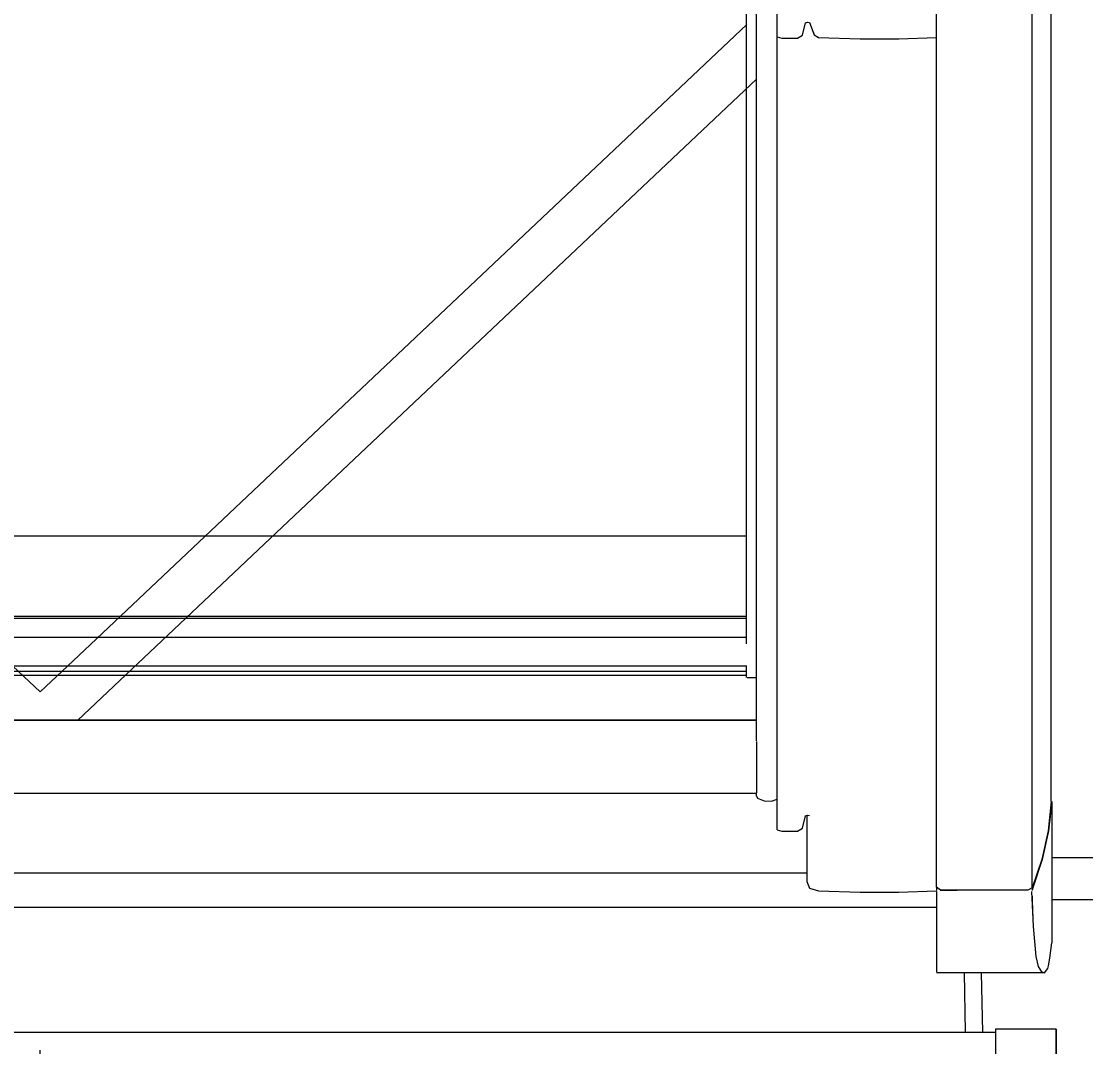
# Model space of a CAD drawing. Header units: metres. Extents: x -3 to 171, y -23 to 41.
# Drawn here: x 1.4789 to 1.9269, y -12.0487 to -11.6173 of the extents above; entities that cross this region are included whole.
import ezdxf

# ---------------------------------------------------------------- set-up
doc = ezdxf.new("R2010")
doc.units = ezdxf.units.M
doc.header["$MEASUREMENT"] = 0
doc.set_wipeout_variables(frame=1)
doc.linetypes.add('Achse', pattern=[0.004, 0.002, -0.001, 0, -0.001])
doc.linetypes.add('Wipeout_Contour', pattern=[1, 0, -1])
doc.layers.add('6._Dach PP STG1_1_000 Achsraster', color=7, linetype='Continuous')
doc.layers.add('6._Dach PP STG1_1_325 Dachfenster', color=7, linetype='Continuous')
doc.styles.add('ERSTELLTER_STIL_2', font='')
doc.styles.get('ERSTELLTER_STIL_2').set_extended_font_data('Eurostile')

msp = doc.modelspace()

# ---------------------------------------------------------------- linework, layer by layer
at = {"layer": '6._Dach PP STG1_1_000 Achsraster', "color": 5, "linetype": 'Achse', "lineweight": 0, "ltscale": 1000}
msp.add_line((-1.5, -12), (21, -12), dxfattribs=at)
at = {"layer": '6._Dach PP STG1_1_325 Dachfenster', "color": 7, "linetype": 'Continuous', "lineweight": 13, "ltscale": 1000}
msp.add_line((1.48685, -13.71906), (1.48685, -11.78845), dxfattribs=at)

# ---------------------------------------------------------------- texts
at = {"layer": '6._Dach PP STG1_1_325 Dachfenster', "color": 7, "linetype": 'Continuous', "lineweight": 13, "insert": (1.2986, -11.86422), "char_height": 0.075, "attachment_point": 7, "style": 'ERSTELLTER_STIL_2'}
msp.add_mtext('\\A1;{\\pql;\\pt0;\\fEurostile|b0|i0|c0|p0;\\W1.000000;PH 115\\fEurostile|b0|i0|c0|p0;\\W1.000000;\\A1{\\H.66x;\\S^  ;}\\fEurostile|b0|i0|c0|p0;\\W1.000000;\\fEurostile|b0|i0|c0|p0;\\W1.000000;}', dxfattribs=at)

# ---------------------------------------------------------------- wipeouts: each hides what was drawn before it
at = {"color": 254, "linetype": 'Wipeout_Contour', "lineweight": 0, "ltscale": 58.608075}
msp.add_wipeout([(1.90435, -11.41026), (1.90435, -11.98193), (1.90835, -11.96998), (1.90835, -11.39838), (1.90455, -11.40974)], dxfattribs=at).dxf.layer = '6._Dach PP STG1_1_325 Dachfenster'
at = {"color": 254, "linetype": 'Wipeout_Contour', "lineweight": 0, "ltscale": 72.553433}
msp.add_wipeout([(1.78835, -11.94215), (1.78825, -11.94328), (1.78875, -11.94413), (1.78875, -11.44018), (1.78825, -11.44018), (1.78825, -11.92003)], dxfattribs=at).dxf.layer = '6._Dach PP STG1_1_325 Dachfenster'
at = {"color": 254, "linetype": 'Wipeout_Contour', "lineweight": 0, "ltscale": 46.723974}
msp.add_wipeout([(1.80895, -11.61787), (1.80975, -11.61759), (1.80975, -11.44018), (1.80895, -11.44018)], dxfattribs=at).dxf.layer = '6._Dach PP STG1_1_325 Dachfenster'
at = {"color": 254, "linetype": 'Wipeout_Contour', "lineweight": 0, "ltscale": 58.152241}
msp.add_wipeout([(1.86405, -11.44018), (1.84815, -11.44018), (1.84815, -11.62459), (1.86405, -11.62407), (1.86405, -11.49693)], dxfattribs=at).dxf.layer = '6._Dach PP STG1_1_325 Dachfenster'
at = {"color": 254, "linetype": 'Wipeout_Contour', "lineweight": 0, "ltscale": 48.332778}
msp.add_wipeout([(1.92685, -11.91012), (1.91235, -11.91012), (1.91235, -11.92815), (1.92685, -11.92815)], dxfattribs=at).dxf.layer = '6._Dach PP STG1_1_325 Dachfenster'
at = {"color": 254, "linetype": 'Wipeout_Contour', "lineweight": 0, "ltscale": 48.599217}
msp.add_wipeout([(1.91255, -11.98698), (1.92685, -11.98698), (1.92685, -11.98641), (1.91255, -11.98641)], dxfattribs=at).dxf.layer = '6._Dach PP STG1_1_325 Dachfenster'
at = {"color": 254, "linetype": 'Wipeout_Contour', "lineweight": 0, "ltscale": 36.103195}
msp.add_wipeout([(1.883, -12.0176), (1.88355, -12.04256), (1.88311, -12.0176)], dxfattribs=at).dxf.layer = '6._Dach PP STG1_1_325 Dachfenster'
at = {"color": 254, "linetype": 'Wipeout_Contour', "lineweight": 0, "ltscale": 48.878721}
msp.add_wipeout([(1.92685, -12.04624), (1.91449, -12.04624), (1.91449, -12.06837), (1.92685, -12.06837)], dxfattribs=at).dxf.layer = '6._Dach PP STG1_1_325 Dachfenster'

# ---------------------------------------------------------------- next in the draw order: wipeouts: each hides what was drawn before it
at = {"color": 254, "linetype": 'Wipeout_Contour', "lineweight": 0, "ltscale": 103.182072}
msp.add_wipeout([(1.91235, -11.37525), (1.91235, -11.91012), (1.92685, -11.91012), (1.92685, -11.29204), (1.91448, -11.29204), (1.91445, -11.34033), (1.91445, -11.3563), (1.91315, -11.37021), (1.91255, -11.37336)], dxfattribs=at).dxf.layer = '6._Dach PP STG1_1_325 Dachfenster'
at = {"color": 254, "linetype": 'Wipeout_Contour', "lineweight": 0, "ltscale": 47.425487}
msp.add_wipeout([(1.86405, -11.411), (1.86405, -11.98163), (1.86575, -11.98289), (1.86575, -11.411)], dxfattribs=at).dxf.layer = '6._Dach PP STG1_1_325 Dachfenster'
at = {"color": 254, "linetype": 'Wipeout_Contour', "lineweight": 0, "ltscale": 47.361548}
msp.add_wipeout([(1.78875, -11.44018), (1.78875, -11.94413), (1.79155, -11.94526), (1.79155, -11.44018)], dxfattribs=at).dxf.layer = '6._Dach PP STG1_1_325 Dachfenster'
at = {"color": 254, "linetype": 'Wipeout_Contour', "lineweight": 0, "ltscale": 46.702258}
msp.add_wipeout([(1.80895, -11.44018), (1.80765, -11.44018), (1.80765, -11.62303), (1.80895, -11.61787)], dxfattribs=at).dxf.layer = '6._Dach PP STG1_1_325 Dachfenster'
at = {"color": 254, "linetype": 'Wipeout_Contour', "lineweight": 0, "ltscale": 48.37963}
msp.add_wipeout([(1.92685, -11.92815), (1.91235, -11.92815), (1.91235, -11.93395), (1.92685, -11.93395)], dxfattribs=at).dxf.layer = '6._Dach PP STG1_1_325 Dachfenster'
at = {"color": 254, "linetype": 'Wipeout_Contour', "lineweight": 0, "ltscale": 97.044441}
msp.add_wipeout([(1.09759, -12.04256), (1.87611, -12.04256), (1.87573, -12.0176), (1.86405, -12.0176), (1.86405, -11.98995), (1.10965, -11.98995), (1.10965, -12.0176), (1.09798, -12.0176)], dxfattribs=at).dxf.layer = '6._Dach PP STG1_1_325 Dachfenster'
at = {"color": 254, "linetype": 'Wipeout_Contour', "lineweight": 0, "ltscale": 48.800811}
msp.add_wipeout([(1.88423, -12.0176), (1.88361, -12.0176), (1.88373, -12.04256), (1.88486, -12.04256)], dxfattribs=at).dxf.layer = '6._Dach PP STG1_1_325 Dachfenster'

# ---------------------------------------------------------------- next in the draw order: wipeouts: each hides what was drawn before it
at = {"color": 254, "linetype": 'Wipeout_Contour', "lineweight": 0, "ltscale": 47.44166}
msp.add_wipeout([(1.86575, -11.411), (1.86575, -11.98289), (1.90255, -11.98289), (1.90255, -11.411)], dxfattribs=at).dxf.layer = '6._Dach PP STG1_1_325 Dachfenster'
at = {"color": 254, "linetype": 'Wipeout_Contour', "lineweight": 0, "ltscale": 47.366606}
msp.add_wipeout([(1.79155, -11.44018), (1.79155, -11.94526), (1.79465, -11.94533), (1.79465, -11.44018)], dxfattribs=at).dxf.layer = '6._Dach PP STG1_1_325 Dachfenster'
at = {"color": 254, "linetype": 'Wipeout_Contour', "lineweight": 0, "ltscale": 46.734304}
msp.add_wipeout([(1.80555, -11.44018), (1.79895, -11.44018), (1.79895, -11.6243), (1.80555, -11.6243)], dxfattribs=at).dxf.layer = '6._Dach PP STG1_1_325 Dachfenster'
at = {"color": 254, "linetype": 'Wipeout_Contour', "lineweight": 0, "ltscale": 46.704481}
msp.add_wipeout([(1.81055, -11.6178), (1.81255, -11.62296), (1.81255, -11.44018), (1.81055, -11.44018)], dxfattribs=at).dxf.layer = '6._Dach PP STG1_1_325 Dachfenster'
at = {"color": 254, "linetype": 'Wipeout_Contour', "lineweight": 0, "ltscale": 48.088889}
msp.add_wipeout([(1.18545, -11.91139), (1.18545, -11.91683), (1.78825, -11.91683), (1.78825, -11.91139)], dxfattribs=at).dxf.layer = '6._Dach PP STG1_1_325 Dachfenster'
at = {"color": 254, "linetype": 'Wipeout_Contour', "lineweight": 0, "ltscale": 48.130096}
msp.add_wipeout([(1.18535, -11.922), (1.18535, -11.92702), (1.78835, -11.92702), (1.78835, -11.922)], dxfattribs=at).dxf.layer = '6._Dach PP STG1_1_325 Dachfenster'
at = {"color": 254, "linetype": 'Wipeout_Contour', "lineweight": 0, "ltscale": 72.70503}
msp.add_wipeout([(1.91235, -11.94541), (1.91255, -11.95309), (1.91255, -11.9693), (1.92685, -11.9693), (1.92685, -11.93395), (1.91235, -11.93395)], dxfattribs=at).dxf.layer = '6._Dach PP STG1_1_325 Dachfenster'
at = {"color": 254, "linetype": 'Wipeout_Contour', "lineweight": 0, "ltscale": 184.40656}
msp.add_wipeout([(1.88423, -12.0176), (1.88486, -12.04256), (1.88885, -12.04256), (1.88885, -12.04136), (1.91449, -12.04136), (1.91449, -12.04348), (1.91449, -12.04624), (1.92685, -12.04624), (1.92685, -11.98698), (1.91255, -11.98698), (1.91255, -12.00497), (1.91179, -12.01147), (1.91125, -12.01464), (1.91086, -12.01575), (1.90955, -12.0176)], dxfattribs=at).dxf.layer = '6._Dach PP STG1_1_325 Dachfenster'

# ---------------------------------------------------------------- next in the draw order: wipeouts: each hides what was drawn before it
at = {"color": 254, "linetype": 'Wipeout_Contour', "lineweight": 0, "ltscale": 58.546616}
msp.add_wipeout([(1.90835, -11.96998), (1.91105, -11.95781), (1.91105, -11.38652), (1.90855, -11.39779), (1.90835, -11.39838)], dxfattribs=at).dxf.layer = '6._Dach PP STG1_1_325 Dachfenster'
at = {"color": 254, "linetype": 'Wipeout_Contour', "lineweight": 0, "ltscale": 69.499567}
msp.add_wipeout([(1.90402, -11.411), (1.90255, -11.411), (1.90255, -11.98289), (1.90435, -11.98193), (1.90435, -11.41026), (1.9041, -11.41092)], dxfattribs=at).dxf.layer = '6._Dach PP STG1_1_325 Dachfenster'
at = {"color": 254, "linetype": 'Wipeout_Contour', "lineweight": 0, "ltscale": 46.728484}
msp.add_wipeout([(1.79705, -11.62381), (1.79895, -11.6243), (1.79895, -11.44018), (1.79705, -11.44018)], dxfattribs=at).dxf.layer = '6._Dach PP STG1_1_325 Dachfenster'
at = {"color": 254, "linetype": 'Wipeout_Contour', "lineweight": 0, "ltscale": 46.7288}
msp.add_wipeout([(1.80555, -11.6243), (1.80765, -11.62303), (1.80765, -11.44018), (1.80555, -11.44018)], dxfattribs=at).dxf.layer = '6._Dach PP STG1_1_325 Dachfenster'
at = {"color": 254, "linetype": 'Wipeout_Contour', "lineweight": 0, "ltscale": 46.744445}
msp.add_wipeout([(1.81435, -11.62402), (1.83195, -11.62459), (1.83195, -11.44018), (1.81435, -11.44018)], dxfattribs=at).dxf.layer = '6._Dach PP STG1_1_325 Dachfenster'
at = {"color": 254, "linetype": 'Wipeout_Contour', "lineweight": 0, "ltscale": 36.290971}
msp.add_wipeout([(1.78825, -11.64166), (1.50273, -11.91132), (1.78825, -11.91132)], dxfattribs=at).dxf.layer = '6._Dach PP STG1_1_325 Dachfenster'
at = {"color": 254, "linetype": 'Wipeout_Contour', "lineweight": 0, "ltscale": 48.103693}
msp.add_wipeout([(1.18545, -11.91754), (1.18545, -11.91818), (1.78825, -11.91818), (1.78825, -11.91754)], dxfattribs=at).dxf.layer = '6._Dach PP STG1_1_325 Dachfenster'
at = {"color": 254, "linetype": 'Wipeout_Contour', "lineweight": 0, "ltscale": 48.651319}
msp.add_wipeout([(1.86405, -12.01069), (1.90589, -12.01069), (1.90468, -11.99817), (1.86405, -11.99817)], dxfattribs=at).dxf.layer = '6._Dach PP STG1_1_325 Dachfenster'
at = {"color": 254, "linetype": 'Wipeout_Contour', "lineweight": 0, "ltscale": 48.745195}
msp.add_wipeout([(1.87573, -12.0176), (1.87611, -12.04256), (1.88355, -12.04256), (1.883, -12.0176)], dxfattribs=at).dxf.layer = '6._Dach PP STG1_1_325 Dachfenster'
at = {"color": 254, "linetype": 'Wipeout_Contour', "lineweight": 0, "ltscale": 48.818437}
msp.add_wipeout([(1.88885, -12.04136), (1.88885, -12.04871), (1.91448, -12.04871), (1.91449, -12.04136)], dxfattribs=at).dxf.layer = '6._Dach PP STG1_1_325 Dachfenster'

# ---------------------------------------------------------------- next in the draw order: linework, layer by layer
at = {"layer": '6._Dach PP STG1_1_325 Dachfenster', "color": 7, "linetype": 'Continuous', "lineweight": 13, "ltscale": 1000, "flags": 128}
for points in [[(1.91449, -12.04136), (1.91448, -12.04871), (1.91447, -12.05748), (1.91446, -12.0678), (1.91445, -12.07098), (1.9135, -12.07961), (1.91315, -12.08318), (1.91124, -12.09276), (1.91055, -12.09654), (1.90757, -12.10691), (1.90645, -12.11157), (1.90569, -12.11348), (1.90361, -12.12034), (1.90229, -12.12692), (1.89855, -12.15704), (1.89647, -12.1849), (1.89604, -12.21028), (1.89732, -12.23277), (1.90021, -12.25214), (1.90471, -12.26813)], [(1.91449, -12.04348), (1.91449, -12.04136)], [(1.91449, -12.13498), (1.91449, -12.04348)]]:
    msp.add_lwpolyline(points, dxfattribs=at)

# ---------------------------------------------------------------- next in the draw order: wipeouts: each hides what was drawn before it
at = {"color": 254, "linetype": 'Wipeout_Contour', "lineweight": 0, "ltscale": 58.470592}
msp.add_wipeout([(1.91125, -11.38562), (1.91105, -11.38652), (1.91105, -11.95781), (1.91235, -11.94556), (1.91235, -11.37525)], dxfattribs=at).dxf.layer = '6._Dach PP STG1_1_325 Dachfenster'
at = {"color": 254, "linetype": 'Wipeout_Contour', "lineweight": 0, "ltscale": 93.620274}
msp.add_wipeout([(1.18545, -11.64166), (1.47098, -11.91132), (1.50273, -11.91132), (1.78825, -11.64166), (1.78825, -11.61692), (1.60111, -11.44018), (1.37259, -11.44018), (1.18545, -11.61692)], dxfattribs=at).dxf.layer = '6._Dach PP STG1_1_325 Dachfenster'
at = {"color": 254, "linetype": 'Wipeout_Contour', "lineweight": 0, "ltscale": 47.366044}
msp.add_wipeout([(1.79465, -11.94533), (1.79705, -11.94451), (1.79705, -11.44018), (1.79465, -11.44018)], dxfattribs=at).dxf.layer = '6._Dach PP STG1_1_325 Dachfenster'
at = {"color": 254, "linetype": 'Wipeout_Contour', "lineweight": 0, "ltscale": 46.72481}
msp.add_wipeout([(1.80975, -11.61759), (1.81055, -11.6178), (1.81055, -11.44018), (1.80975, -11.44018)], dxfattribs=at).dxf.layer = '6._Dach PP STG1_1_325 Dachfenster'
at = {"color": 254, "linetype": 'Wipeout_Contour', "lineweight": 0, "ltscale": 46.758616}
msp.add_wipeout([(1.84815, -11.44018), (1.83195, -11.44018), (1.83195, -11.62459), (1.84815, -11.62459)], dxfattribs=at).dxf.layer = '6._Dach PP STG1_1_325 Dachfenster'
at = {"color": 254, "linetype": 'Wipeout_Contour', "lineweight": 0, "ltscale": 84.197785}
msp.add_wipeout([(1.18535, -11.92029), (1.18535, -11.92115), (1.78835, -11.92115), (1.78835, -11.92029), (1.78825, -11.91924), (1.18545, -11.91924), (1.18545, -11.92003)], dxfattribs=at).dxf.layer = '6._Dach PP STG1_1_325 Dachfenster'
at = {"color": 254, "linetype": 'Wipeout_Contour', "lineweight": 0, "ltscale": 48.683825}
msp.add_wipeout([(1.86405, -12.01069), (1.86405, -12.0149), (1.90685, -12.0149), (1.90589, -12.01069)], dxfattribs=at).dxf.layer = '6._Dach PP STG1_1_325 Dachfenster'
at = {"color": 254, "linetype": 'Wipeout_Contour', "lineweight": 0, "ltscale": 36.127193}
msp.add_wipeout([(1.86405, -12.01725), (1.90955, -12.0176), (1.90855, -12.01731)], dxfattribs=at).dxf.layer = '6._Dach PP STG1_1_325 Dachfenster'
at = {"color": 254, "linetype": 'Wipeout_Contour', "lineweight": 0, "ltscale": 48.626387}
msp.add_wipeout([(1.88885, -12.04256), (1.08485, -12.04256), (1.08485, -12.05005), (1.88885, -12.05005)], dxfattribs=at).dxf.layer = '6._Dach PP STG1_1_325 Dachfenster'

# ---------------------------------------------------------------- next in the draw order: linework, layer by layer
at = {"layer": '6._Dach PP STG1_1_325 Dachfenster', "color": 7, "linetype": 'Continuous', "lineweight": 13, "ltscale": 1000, "flags": 128}
for points in [[(1.78415, -11.87915), (1.78415, -11.44018)], [(1.48685, -11.89944), (1.4754, -11.88862), (1.46566, -11.87943), (1.18942, -11.61854)], [(1.48685, -11.89944), (1.49831, -11.88862), (1.50804, -11.87943), (1.78429, -11.61854)], [(1.50273, -11.91132), (1.78825, -11.64166)], [(1.78415, -11.83396), (1.18955, -11.83396)], [(1.78415, -11.86769), (1.18955, -11.86769)], [(1.78415, -11.86847), (1.18955, -11.86847)], [(1.78415, -11.8766), (1.18955, -11.8766)], [(1.78429, -11.88862), (1.18942, -11.88862)], [(1.78415, -11.89081), (1.18955, -11.89081)], [(1.78415, -11.89251), (1.18955, -11.89251)], [(1.78415, -11.89336), (1.78415, -11.88862)], [(1.78825, -11.89357), (1.78435, -11.89357)], [(1.78825, -11.91132), (1.18545, -11.91132)], [(1.78825, -11.91139), (1.18545, -11.91139)], [(1.08485, -12.04256), (1.88885, -12.04256)], [(1.88885, -12.04136), (1.88885, -12.04871), (1.88885, -12.05748), (1.88885, -12.0678), (1.88885, -12.07961), (1.88885, -12.09276), (1.88885, -12.10691), (1.88885, -12.11348), (1.88885, -12.12034), (1.88885, -12.12692), (1.88885, -12.15704), (1.88885, -12.1849), (1.88885, -12.21028), (1.88885, -12.23277), (1.88885, -12.25214), (1.88885, -12.26813)], [(1.91449, -12.04136), (1.88885, -12.04136)]]:
    msp.add_lwpolyline(points, dxfattribs=at)

# ---------------------------------------------------------------- next in the draw order: wipeouts: each hides what was drawn before it
at = {"color": 254, "linetype": 'Wipeout_Contour', "lineweight": 0, "ltscale": 46.733906}
msp.add_wipeout([(1.81255, -11.62296), (1.81435, -11.62402), (1.81435, -11.44018), (1.81255, -11.44018)], dxfattribs=at).dxf.layer = '6._Dach PP STG1_1_325 Dachfenster'
at = {"color": 254, "linetype": 'Wipeout_Contour', "lineweight": 0, "ltscale": 47.746861}
msp.add_wipeout([(1.80765, -11.62303), (1.80765, -11.95672), (1.80895, -11.95155), (1.80895, -11.61787)], dxfattribs=at).dxf.layer = '6._Dach PP STG1_1_325 Dachfenster'
at = {"color": 254, "linetype": 'Wipeout_Contour', "lineweight": 0, "ltscale": 47.755104}
msp.add_wipeout([(1.79895, -11.6243), (1.79705, -11.62381), (1.79705, -11.95749), (1.79895, -11.95799)], dxfattribs=at).dxf.layer = '6._Dach PP STG1_1_325 Dachfenster'
at = {"color": 254, "linetype": 'Wipeout_Contour', "lineweight": 0, "ltscale": 47.792093}
msp.add_wipeout([(1.84815, -11.62459), (1.84815, -11.95831), (1.86405, -11.95779), (1.86405, -11.62407)], dxfattribs=at).dxf.layer = '6._Dach PP STG1_1_325 Dachfenster'
at = {"color": 254, "linetype": 'Wipeout_Contour', "lineweight": 0, "ltscale": 48.107061}
msp.add_wipeout([(1.18545, -11.91818), (1.18545, -11.91924), (1.78825, -11.91924), (1.78825, -11.91818)], dxfattribs=at).dxf.layer = '6._Dach PP STG1_1_325 Dachfenster'
at = {"color": 254, "linetype": 'Wipeout_Contour', "lineweight": 0, "ltscale": 48.698273}
msp.add_wipeout([(1.86405, -12.01725), (1.90826, -12.01725), (1.90685, -12.0149), (1.86405, -12.0149)], dxfattribs=at).dxf.layer = '6._Dach PP STG1_1_325 Dachfenster'

# ---------------------------------------------------------------- next in the draw order: linework, layer by layer
at = {"layer": '6._Dach PP STG1_1_325 Dachfenster', "color": 7, "linetype": 'Continuous', "lineweight": 13, "ltscale": 1000, "flags": 128}
for points in [[(1.87573, -12.0176), (1.87611, -12.04256)], [(1.88355, -12.04256), (1.883, -12.0176)]]:
    msp.add_lwpolyline(points, dxfattribs=at)

# ---------------------------------------------------------------- next in the draw order: wipeouts: each hides what was drawn before it
at = {"color": 254, "linetype": 'Wipeout_Contour', "lineweight": 0, "ltscale": 47.749023}
msp.add_wipeout([(1.81055, -11.6178), (1.81055, -11.95152), (1.81255, -11.95668), (1.81255, -11.62296)], dxfattribs=at).dxf.layer = '6._Dach PP STG1_1_325 Dachfenster'
at = {"color": 254, "linetype": 'Wipeout_Contour', "lineweight": 0, "ltscale": 47.7587}
msp.add_wipeout([(1.79895, -11.6243), (1.79895, -11.95799), (1.80555, -11.95799), (1.80555, -11.6243)], dxfattribs=at).dxf.layer = '6._Dach PP STG1_1_325 Dachfenster'
at = {"color": 254, "linetype": 'Wipeout_Contour', "lineweight": 0, "ltscale": 48.101032}
msp.add_wipeout([(1.18545, -11.91683), (1.18545, -11.91754), (1.78825, -11.91754), (1.78825, -11.91683)], dxfattribs=at).dxf.layer = '6._Dach PP STG1_1_325 Dachfenster'
at = {"color": 254, "linetype": 'Wipeout_Contour', "lineweight": 0, "ltscale": 48.118422}
msp.add_wipeout([(1.18535, -11.92115), (1.18535, -11.922), (1.78835, -11.922), (1.78835, -11.92115)], dxfattribs=at).dxf.layer = '6._Dach PP STG1_1_325 Dachfenster'

# ---------------------------------------------------------------- next in the draw order: linework, layer by layer
at = {"layer": '6._Dach PP STG1_1_325 Dachfenster', "color": 7, "linetype": 'Continuous', "lineweight": 13, "ltscale": 1000, "flags": 128}
msp.add_lwpolyline([(1.78825, -11.92003), (1.78825, -11.44018)], dxfattribs=at)

# ---------------------------------------------------------------- next in the draw order: wipeouts: each hides what was drawn before it
at = {"color": 254, "linetype": 'Wipeout_Contour', "lineweight": 0, "ltscale": 47.758713}
msp.add_wipeout([(1.80555, -11.6243), (1.80555, -11.95799), (1.80765, -11.95672), (1.80765, -11.62303)], dxfattribs=at).dxf.layer = '6._Dach PP STG1_1_325 Dachfenster'
at = {"color": 254, "linetype": 'Wipeout_Contour', "lineweight": 0, "ltscale": 47.771678}
msp.add_wipeout([(1.83195, -11.62459), (1.81435, -11.62402), (1.81435, -11.95774), (1.83195, -11.95831)], dxfattribs=at).dxf.layer = '6._Dach PP STG1_1_325 Dachfenster'

# ---------------------------------------------------------------- next in the draw order: linework, layer by layer
at = {"layer": '6._Dach PP STG1_1_325 Dachfenster', "color": 7, "linetype": 'Continuous', "lineweight": 13, "ltscale": 1000, "flags": 128}
msp.add_lwpolyline([(1.79705, -11.62381), (1.79895, -11.6243), (1.80555, -11.6243)], dxfattribs=at)

# ---------------------------------------------------------------- next in the draw order: wipeouts: each hides what was drawn before it
at = {"color": 254, "linetype": 'Wipeout_Contour', "lineweight": 0, "ltscale": 47.736953}
msp.add_wipeout([(1.80895, -11.61787), (1.80895, -11.95155), (1.80975, -11.95127), (1.80975, -11.61759)], dxfattribs=at).dxf.layer = '6._Dach PP STG1_1_325 Dachfenster'
at = {"color": 254, "linetype": 'Wipeout_Contour', "lineweight": 0, "ltscale": 47.783165}
msp.add_wipeout([(1.83195, -11.62459), (1.83195, -11.95831), (1.84815, -11.95831), (1.84815, -11.62459)], dxfattribs=at).dxf.layer = '6._Dach PP STG1_1_325 Dachfenster'

# ---------------------------------------------------------------- next in the draw order: wipeouts: each hides what was drawn before it
at = {"color": 254, "linetype": 'Wipeout_Contour', "lineweight": 0, "ltscale": 47.751053}
msp.add_wipeout([(1.80975, -11.95127), (1.81045, -11.95146), (1.81055, -11.6178), (1.80975, -11.61759)], dxfattribs=at).dxf.layer = '6._Dach PP STG1_1_325 Dachfenster'

# ---------------------------------------------------------------- next in the draw order: linework, layer by layer
at = {"layer": '6._Dach PP STG1_1_325 Dachfenster', "color": 7, "linetype": 'Continuous', "lineweight": 13, "ltscale": 1000, "flags": 128}
for points in [[(1.80765, -11.62303), (1.80895, -11.61787)], [(1.80895, -11.61787), (1.80975, -11.61759)], [(1.80975, -11.61759), (1.81055, -11.6178)], [(1.80555, -11.6243), (1.80765, -11.62303)]]:
    msp.add_lwpolyline(points, dxfattribs=at)

# ---------------------------------------------------------------- next in the draw order: wipeouts: each hides what was drawn before it
at = {"color": 254, "linetype": 'Wipeout_Contour', "lineweight": 0, "ltscale": 47.762339}
msp.add_wipeout([(1.81435, -11.62402), (1.81255, -11.62296), (1.81255, -11.95668), (1.81435, -11.95774)], dxfattribs=at).dxf.layer = '6._Dach PP STG1_1_325 Dachfenster'

# ---------------------------------------------------------------- next in the draw order: linework, layer by layer
at = {"layer": '6._Dach PP STG1_1_325 Dachfenster', "color": 7, "linetype": 'Continuous', "lineweight": 13, "ltscale": 1000, "flags": 128}
for points in [[(1.81055, -11.6178), (1.81255, -11.62296)], [(1.81255, -11.62296), (1.81435, -11.62402)], [(1.81435, -11.62402), (1.83195, -11.62459), (1.84815, -11.62459), (1.86405, -11.62407)]]:
    msp.add_lwpolyline(points, dxfattribs=at)

# ---------------------------------------------------------------- next in the draw order: wipeouts: each hides what was drawn before it
at = {"color": 254, "linetype": 'Wipeout_Contour', "lineweight": 0, "ltscale": 36.73834}
msp.add_wipeout([(1.81055, -11.98199), (1.81435, -11.98306), (1.81435, -11.95774)], dxfattribs=at).dxf.layer = '6._Dach PP STG1_1_325 Dachfenster'

# ---------------------------------------------------------------- next in the draw order: wipeouts: each hides what was drawn before it
at = {"color": 254, "linetype": 'Wipeout_Contour', "lineweight": 0, "ltscale": 35.873145}
msp.add_wipeout([(1.80955, -11.97924), (1.81055, -11.95159), (1.80975, -11.95127)], dxfattribs=at).dxf.layer = '6._Dach PP STG1_1_325 Dachfenster'
at = {"color": 254, "linetype": 'Wipeout_Contour', "lineweight": 0, "ltscale": 48.476978}
msp.add_wipeout([(1.83195, -11.95831), (1.81435, -11.95774), (1.81435, -11.98306), (1.83195, -11.98362)], dxfattribs=at).dxf.layer = '6._Dach PP STG1_1_325 Dachfenster'

# ---------------------------------------------------------------- next in the draw order: wipeouts: each hides what was drawn before it
at = {"color": 254, "linetype": 'Wipeout_Contour', "lineweight": 0, "ltscale": 48.559041}
msp.add_wipeout([(1.80955, -11.97924), (1.81055, -11.98199), (1.81255, -11.95668), (1.81055, -11.95159)], dxfattribs=at).dxf.layer = '6._Dach PP STG1_1_325 Dachfenster'
at = {"color": 254, "linetype": 'Wipeout_Contour', "lineweight": 0, "ltscale": 48.488074}
msp.add_wipeout([(1.83195, -11.98362), (1.84815, -11.98362), (1.84815, -11.95831), (1.83195, -11.95831)], dxfattribs=at).dxf.layer = '6._Dach PP STG1_1_325 Dachfenster'

# ---------------------------------------------------------------- next in the draw order: wipeouts: each hides what was drawn before it
at = {"color": 254, "linetype": 'Wipeout_Contour', "lineweight": 0, "ltscale": 35.864116}
msp.add_wipeout([(1.81055, -11.98199), (1.81435, -11.95774), (1.81255, -11.95668)], dxfattribs=at).dxf.layer = '6._Dach PP STG1_1_325 Dachfenster'
at = {"color": 254, "linetype": 'Wipeout_Contour', "lineweight": 0, "ltscale": 48.496553}
msp.add_wipeout([(1.84815, -11.95831), (1.84815, -11.98362), (1.86405, -11.98311), (1.86405, -11.95779)], dxfattribs=at).dxf.layer = '6._Dach PP STG1_1_325 Dachfenster'

# ---------------------------------------------------------------- next in the draw order: wipeouts: each hides what was drawn before it
at = {"color": 254, "linetype": 'Wipeout_Contour', "lineweight": 0, "ltscale": 48.311571}
msp.add_wipeout([(1.16415, -11.96365), (1.16415, -11.9756), (1.80955, -11.9756), (1.80955, -11.96365)], dxfattribs=at).dxf.layer = '6._Dach PP STG1_1_325 Dachfenster'

# ---------------------------------------------------------------- next in the draw order: wipeouts: each hides what was drawn before it
at = {"color": 254, "linetype": 'Wipeout_Contour', "lineweight": 0, "ltscale": 192.149685}
msp.add_wipeout([(1.16415, -11.95134), (1.16415, -11.96365), (1.80955, -11.96365), (1.80955, -11.95134), (1.80895, -11.95155), (1.80765, -11.95672), (1.80555, -11.95799), (1.79895, -11.95799), (1.79705, -11.95749), (1.79705, -11.94908), (1.17665, -11.94908), (1.17665, -11.95749), (1.17475, -11.95799), (1.16815, -11.95799), (1.16605, -11.95672), (1.16475, -11.95155)], dxfattribs=at).dxf.layer = '6._Dach PP STG1_1_325 Dachfenster'
at = {"color": 254, "linetype": 'Wipeout_Contour', "lineweight": 0, "ltscale": 192.95288}
msp.add_wipeout([(1.10965, -11.98995), (1.86405, -11.98995), (1.86405, -11.98311), (1.84815, -11.98362), (1.83195, -11.98362), (1.81435, -11.98306), (1.81055, -11.98199), (1.80955, -11.97924), (1.80955, -11.97567), (1.16415, -11.97567), (1.16415, -11.97924), (1.16315, -11.98199), (1.15935, -11.98306), (1.14175, -11.98362), (1.12555, -11.98362), (1.10965, -11.98311)], dxfattribs=at).dxf.layer = '6._Dach PP STG1_1_325 Dachfenster'

# ---------------------------------------------------------------- next in the draw order: linework, layer by layer
at = {"layer": '6._Dach PP STG1_1_325 Dachfenster', "color": 7, "linetype": 'Continuous', "lineweight": 13, "ltscale": 1000, "flags": 128}
for points in [[(1.80765, -11.95672), (1.80895, -11.95155)], [(1.80895, -11.95155), (1.80975, -11.95127)], [(1.80955, -11.95134), (1.80955, -11.97924)], [(1.80975, -11.95127), (1.81045, -11.95146)], [(1.79705, -11.95749), (1.79895, -11.95799), (1.80555, -11.95799)], [(1.80555, -11.95799), (1.80765, -11.95672)], [(1.80955, -11.97567), (1.16415, -11.97567)], [(1.80955, -11.97924), (1.81055, -11.98199)]]:
    msp.add_lwpolyline(points, dxfattribs=at)

# ---------------------------------------------------------------- next in the draw order: wipeouts: each hides what was drawn before it
at = {"color": 254, "linetype": 'Wipeout_Contour', "lineweight": 0, "ltscale": 167.002159}
msp.add_wipeout([(1.17665, -11.94451), (1.17665, -11.94908), (1.79705, -11.94908), (1.79705, -11.94451), (1.79465, -11.94533), (1.79155, -11.94526), (1.78875, -11.94413), (1.78825, -11.94328), (1.78825, -11.94215), (1.18545, -11.94215), (1.18545, -11.94328), (1.18495, -11.94413), (1.18215, -11.94526), (1.17905, -11.94533)], dxfattribs=at).dxf.layer = '6._Dach PP STG1_1_325 Dachfenster'
at = {"color": 254, "linetype": 'Wipeout_Contour', "lineweight": 0, "ltscale": 60.953663}
msp.add_wipeout([(1.86405, -11.99817), (1.90468, -11.99817), (1.90455, -11.99497), (1.90405, -11.98346), (1.86405, -11.98346)], dxfattribs=at).dxf.layer = '6._Dach PP STG1_1_325 Dachfenster'

# ---------------------------------------------------------------- next in the draw order: linework, layer by layer
at = {"layer": '6._Dach PP STG1_1_325 Dachfenster', "color": 7, "linetype": 'Continuous', "lineweight": 13, "ltscale": 1000, "flags": 128}
for points in [[(1.79705, -11.95749), (1.79705, -11.62381), (1.79705, -11.44018)], [(1.79155, -11.94526), (1.79465, -11.94533)], [(1.79465, -11.94533), (1.79705, -11.94451)], [(1.10965, -11.98995), (1.86405, -11.98995)]]:
    msp.add_lwpolyline(points, dxfattribs=at)

# ---------------------------------------------------------------- next in the draw order: wipeouts: each hides what was drawn before it
at = {"color": 254, "linetype": 'Wipeout_Contour', "lineweight": 0, "ltscale": 48.178221}
msp.add_wipeout([(1.18535, -11.93133), (1.18535, -11.94194), (1.78835, -11.94194), (1.78835, -11.93133)], dxfattribs=at).dxf.layer = '6._Dach PP STG1_1_325 Dachfenster'
at = {"color": 254, "linetype": 'Wipeout_Contour', "lineweight": 0, "ltscale": 148.038892}
msp.add_wipeout([(1.86405, -11.98303), (1.90413, -11.98303), (1.90455, -11.98193), (1.90855, -11.96998), (1.91125, -11.95781), (1.91255, -11.94556), (1.91105, -11.95781), (1.90835, -11.96998), (1.90435, -11.98193), (1.90255, -11.98289), (1.86575, -11.98289), (1.86405, -11.98163)], dxfattribs=at).dxf.layer = '6._Dach PP STG1_1_325 Dachfenster'

# ---------------------------------------------------------------- next in the draw order: linework, layer by layer
at = {"layer": '6._Dach PP STG1_1_325 Dachfenster', "color": 7, "linetype": 'Continuous', "lineweight": 13, "ltscale": 1000, "flags": 128}
for points in [[(1.78835, -11.94215), (1.18535, -11.94215)], [(1.78825, -11.94328), (1.78825, -11.94215)], [(1.78825, -11.94328), (1.78875, -11.94413)], [(1.78875, -11.94413), (1.79155, -11.94526)]]:
    msp.add_lwpolyline(points, dxfattribs=at)

# ---------------------------------------------------------------- next in the draw order: wipeouts: each hides what was drawn before it
at = {"color": 254, "linetype": 'Wipeout_Contour', "lineweight": 0, "ltscale": 48.148587}
msp.add_wipeout([(1.18535, -11.93133), (1.78835, -11.93133), (1.78835, -11.92702), (1.18535, -11.92702)], dxfattribs=at).dxf.layer = '6._Dach PP STG1_1_325 Dachfenster'
at = {"color": 254, "linetype": 'Wipeout_Contour', "lineweight": 0, "ltscale": 61.231213}
msp.add_wipeout([(1.91125, -12.01464), (1.91179, -12.01147), (1.91255, -12.00497), (1.91255, -11.94556), (1.91125, -11.95781)], dxfattribs=at).dxf.layer = '6._Dach PP STG1_1_325 Dachfenster'
at = {"color": 254, "linetype": 'Wipeout_Contour', "lineweight": 0, "ltscale": 47.770745}
msp.add_wipeout([(1.90405, -11.98346), (1.90455, -11.99497), (1.90455, -11.98193), (1.90413, -11.98303)], dxfattribs=at).dxf.layer = '6._Dach PP STG1_1_325 Dachfenster'

# ---------------------------------------------------------------- next in the draw order: linework, layer by layer
at = {"layer": '6._Dach PP STG1_1_325 Dachfenster', "color": 7, "linetype": 'Continuous', "lineweight": 13, "ltscale": 1000, "flags": 128}
for points in [[(1.91235, -11.94556), (1.91235, -11.37525)], [(1.78835, -11.92029), (1.78835, -11.92115), (1.78835, -11.922), (1.78835, -11.92702), (1.78835, -11.93133), (1.78835, -11.94194)]]:
    msp.add_lwpolyline(points, dxfattribs=at)

# ---------------------------------------------------------------- next in the draw order: wipeouts: each hides what was drawn before it
at = {"color": 254, "linetype": 'Wipeout_Contour', "lineweight": 0, "ltscale": 36.995076}
msp.add_wipeout([(1.86405, -11.98346), (1.90405, -11.98346), (1.86405, -11.98303)], dxfattribs=at).dxf.layer = '6._Dach PP STG1_1_325 Dachfenster'

# ---------------------------------------------------------------- next in the draw order: linework, layer by layer
at = {"layer": '6._Dach PP STG1_1_325 Dachfenster', "color": 7, "linetype": 'Continuous', "lineweight": 13, "ltscale": 1000, "flags": 128}
for points in [[(1.86405, -11.98163), (1.86405, -11.411)], [(1.81055, -11.98199), (1.81435, -11.98306), (1.83195, -11.98362), (1.84815, -11.98362), (1.86405, -11.98311)], [(1.86575, -11.98289), (1.86405, -11.98163)], [(1.86405, -11.98163), (1.86405, -11.98303)], [(1.86405, -11.98346), (1.86405, -11.99817), (1.86405, -12.01069), (1.86405, -12.0149), (1.86405, -12.01725)]]:
    msp.add_lwpolyline(points, dxfattribs=at)

# ---------------------------------------------------------------- next in the draw order: wipeouts: each hides what was drawn before it
at = {"color": 254, "linetype": 'Wipeout_Contour', "lineweight": 0, "ltscale": 85.870765}
msp.add_wipeout([(1.90855, -11.96998), (1.90455, -11.98193), (1.90455, -11.99497), (1.90468, -11.99817), (1.90589, -12.01069), (1.90685, -12.0149), (1.90826, -12.01725)], dxfattribs=at).dxf.layer = '6._Dach PP STG1_1_325 Dachfenster'

# ---------------------------------------------------------------- next in the draw order: linework, layer by layer
at = {"layer": '6._Dach PP STG1_1_325 Dachfenster', "color": 7, "linetype": 'Continuous', "lineweight": 13, "ltscale": 1000, "flags": 128}
for points in [[(1.90435, -11.98193), (1.90435, -11.41026)], [(1.90435, -11.98193), (1.90255, -11.98289)], [(1.90255, -11.98289), (1.86575, -11.98289)]]:
    msp.add_lwpolyline(points, dxfattribs=at)

# ---------------------------------------------------------------- next in the draw order: wipeouts: each hides what was drawn before it
at = {"color": 254, "linetype": 'Wipeout_Contour', "lineweight": 0, "ltscale": 74.015493}
msp.add_wipeout([(1.91125, -11.95781), (1.90855, -11.96998), (1.90855, -12.01731), (1.90955, -12.0176), (1.91086, -12.01575), (1.91125, -12.01464)], dxfattribs=at).dxf.layer = '6._Dach PP STG1_1_325 Dachfenster'

# ---------------------------------------------------------------- next in the draw order: linework, layer by layer
at = {"layer": '6._Dach PP STG1_1_325 Dachfenster', "color": 7, "linetype": 'Continuous', "lineweight": 13, "ltscale": 1000, "flags": 128}
for points in [[(1.91255, -11.94556), (1.91125, -11.95781), (1.90855, -11.96998), (1.90455, -11.98193), (1.90413, -11.98303)], [(1.91235, -11.94556), (1.91105, -11.95781), (1.90835, -11.96998), (1.90435, -11.98193)], [(1.91255, -11.94556), (1.91255, -12.00497)], [(1.94115, -11.9693), (1.92685, -11.9693), (1.91255, -11.9693)], [(1.90405, -11.98346), (1.90455, -11.99497), (1.90468, -11.99817), (1.90589, -12.01069), (1.90685, -12.0149), (1.90826, -12.01725), (1.90955, -12.0176), (1.91086, -12.01575), (1.91125, -12.01464), (1.91179, -12.01147), (1.91255, -12.00497)], [(1.94115, -11.98698), (1.92685, -11.98698), (1.91255, -11.98698)], [(1.90955, -12.0176), (1.86405, -12.0176)]]:
    msp.add_lwpolyline(points, dxfattribs=at)

doc.saveas('drawing.dxf')
